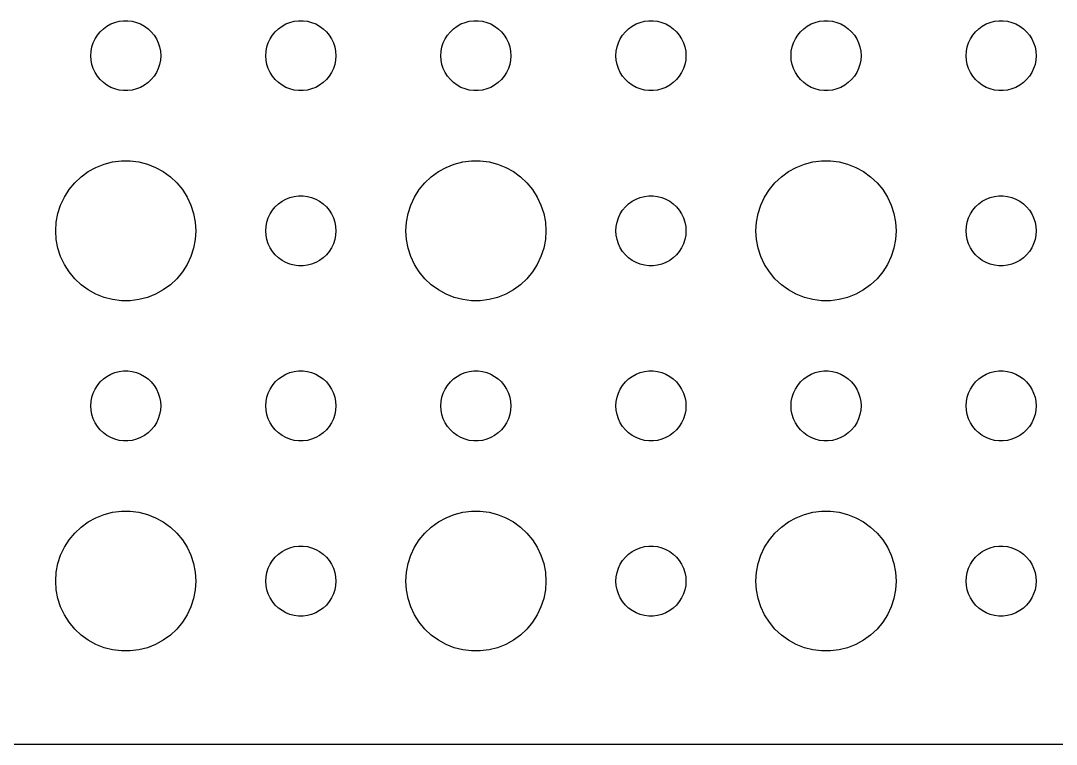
# Model space of a CAD drawing. Header units: metres. Extents: x -164 to 164, y -37 to 37.
# Drawn here: x 78 to 122.36, y -36.99 to -6 of the extents above; entities that cross this region are included whole.
import ezdxf

# ---------------------------------------------------------------- set-up
doc = ezdxf.new("R2010")
doc.units = ezdxf.units.M

msp = doc.modelspace()

# ---------------------------------------------------------------- linework, layer by layer
for p, q in [((81.6963, -6.23351), (81.8613, -6.14275)), ((81.8613, -6.14275), (82.0365, -6.07341)), ((82.0365, -6.07341), (82.2189, -6.02657)), ((82.2189, -6.02657), (82.4058, -6.00294)), ((82.4058, -6.00294), (82.5942, -6.00294)), ((82.5942, -6.00294), (82.7811, -6.02657)), ((82.7811, -6.02657), (82.9635, -6.07341)), ((82.9635, -6.07341), (83.1387, -6.14275)), ((83.1387, -6.14275), (83.3037, -6.23351)), ((89.1963, -6.23351), (89.3613, -6.14275)), ((89.3613, -6.14275), (89.5365, -6.07341)), ((89.5365, -6.07341), (89.7189, -6.02657)), ((89.7189, -6.02657), (89.9058, -6.00294)), ((89.9058, -6.00294), (90.0942, -6.00294)), ((90.0942, -6.00294), (90.2811, -6.02657)), ((90.2811, -6.02657), (90.4635, -6.07341)), ((90.4635, -6.07341), (90.6387, -6.14275)), ((90.6387, -6.14275), (90.8037, -6.23351)), ((96.6963, -6.23351), (96.8613, -6.14275)), ((96.8613, -6.14275), (97.0365, -6.07341)), ((97.0365, -6.07341), (97.2189, -6.02657)), ((97.2189, -6.02657), (97.4058, -6.00294)), ((97.4058, -6.00294), (97.5942, -6.00294)), ((97.5942, -6.00294), (97.7811, -6.02657)), ((97.7811, -6.02657), (97.9635, -6.07341)), ((97.9635, -6.07341), (98.1387, -6.14275)), ((98.1387, -6.14275), (98.3037, -6.23351)), ((104.196, -6.23351), (104.361, -6.14275)), ((104.361, -6.14275), (104.536, -6.07341)), ((104.536, -6.07341), (104.719, -6.02657)), ((104.719, -6.02657), (104.906, -6.00294)), ((104.906, -6.00294), (105.094, -6.00294)), ((105.094, -6.00294), (105.281, -6.02657)), ((105.281, -6.02657), (105.464, -6.07341)), ((105.464, -6.07341), (105.639, -6.14275)), ((105.639, -6.14275), (105.804, -6.23351)), ((111.696, -6.23351), (111.861, -6.14275)), ((111.861, -6.14275), (112.036, -6.07341)), ((112.036, -6.07341), (112.219, -6.02657)), ((112.219, -6.02657), (112.406, -6.00294)), ((112.406, -6.00294), (112.594, -6.00294)), ((112.594, -6.00294), (112.781, -6.02657)), ((112.781, -6.02657), (112.964, -6.07341)), ((112.964, -6.07341), (113.139, -6.14275)), ((113.139, -6.14275), (113.304, -6.23351)), ((119.196, -6.23351), (119.361, -6.14275)), ((119.361, -6.14275), (119.536, -6.07341)), ((119.536, -6.07341), (119.719, -6.02657)), ((119.719, -6.02657), (119.906, -6.00294)), ((119.906, -6.00294), (120.094, -6.00294)), ((120.094, -6.00294), (120.281, -6.02657)), ((120.281, -6.02657), (120.464, -6.07341)), ((120.464, -6.07341), (120.639, -6.14275)), ((120.639, -6.14275), (120.804, -6.23351)), ((81.1855, -6.77736), (81.2865, -6.61832)), ((81.2865, -6.61832), (81.4065, -6.47318)), ((81.4065, -6.47318), (81.5439, -6.34422)), ((81.5439, -6.34422), (81.6963, -6.23351)), ((83.3037, -6.23351), (83.4561, -6.34422)), ((83.4561, -6.34422), (83.5934, -6.47318)), ((83.5934, -6.47318), (83.7135, -6.61832)), ((83.7135, -6.61832), (83.8145, -6.77736)), ((88.6855, -6.77736), (88.7865, -6.61832)), ((88.7865, -6.61832), (88.9065, -6.47318)), ((88.9065, -6.47318), (89.0439, -6.34422)), ((89.0439, -6.34422), (89.1963, -6.23351)), ((90.8037, -6.23351), (90.9561, -6.34422)), ((90.9561, -6.34422), (91.0934, -6.47318)), ((91.0934, -6.47318), (91.2135, -6.61832)), ((91.2135, -6.61832), (91.3145, -6.77736)), ((96.1855, -6.77736), (96.2865, -6.61832)), ((96.2865, -6.61832), (96.4065, -6.47318)), ((96.4065, -6.47318), (96.5439, -6.34422)), ((96.5439, -6.34422), (96.6963, -6.23351)), ((98.3037, -6.23351), (98.4561, -6.34422)), ((98.4561, -6.34422), (98.5934, -6.47318)), ((98.5934, -6.47318), (98.7135, -6.61832)), ((98.7135, -6.61832), (98.8145, -6.77736)), ((103.686, -6.77736), (103.786, -6.61832)), ((103.786, -6.61832), (103.907, -6.47318)), ((103.907, -6.47318), (104.044, -6.34422)), ((104.044, -6.34422), (104.196, -6.23351)), ((105.804, -6.23351), (105.956, -6.34422)), ((105.956, -6.34422), (106.093, -6.47318)), ((106.093, -6.47318), (106.214, -6.61832)), ((106.214, -6.61832), (106.314, -6.77736)), ((111.186, -6.77736), (111.286, -6.61832)), ((111.286, -6.61832), (111.407, -6.47318)), ((111.407, -6.47318), (111.544, -6.34422)), ((111.544, -6.34422), (111.696, -6.23351)), ((113.304, -6.23351), (113.456, -6.34422)), ((113.456, -6.34422), (113.593, -6.47318)), ((113.593, -6.47318), (113.714, -6.61832)), ((113.714, -6.61832), (113.814, -6.77736)), ((118.686, -6.77736), (118.786, -6.61832)), ((118.786, -6.61832), (118.907, -6.47318)), ((118.907, -6.47318), (119.044, -6.34422)), ((119.044, -6.34422), (119.196, -6.23351)), ((120.804, -6.23351), (120.956, -6.34422)), ((120.956, -6.34422), (121.093, -6.47318)), ((121.093, -6.47318), (121.214, -6.61832)), ((121.214, -6.61832), (121.314, -6.77736)), ((81.0471, -7.12695), (81.1053, -6.9478)), ((81.1053, -6.9478), (81.1855, -6.77736)), ((83.8145, -6.77736), (83.8947, -6.9478)), ((83.8947, -6.9478), (83.9529, -7.12695)), ((88.5471, -7.12695), (88.6053, -6.9478)), ((88.6053, -6.9478), (88.6855, -6.77736)), ((91.3145, -6.77736), (91.3947, -6.9478)), ((91.3947, -6.9478), (91.4529, -7.12695)), ((96.0471, -7.12695), (96.1053, -6.9478)), ((96.1053, -6.9478), (96.1855, -6.77736)), ((98.8145, -6.77736), (98.8947, -6.9478)), ((98.8947, -6.9478), (98.9529, -7.12695)), ((103.547, -7.12695), (103.605, -6.9478)), ((103.605, -6.9478), (103.686, -6.77736)), ((106.314, -6.77736), (106.395, -6.9478)), ((106.395, -6.9478), (106.453, -7.12695)), ((111.047, -7.12695), (111.105, -6.9478)), ((111.105, -6.9478), (111.186, -6.77736)), ((113.814, -6.77736), (113.895, -6.9478)), ((113.895, -6.9478), (113.953, -7.12695)), ((118.547, -7.12695), (118.605, -6.9478)), ((118.605, -6.9478), (118.686, -6.77736)), ((121.314, -6.77736), (121.395, -6.9478)), ((121.395, -6.9478), (121.453, -7.12695)), ((81, -7.5), (81.0118, -7.312)), ((81.0118, -7.68799), (81, -7.5)), ((81.0118, -7.312), (81.0471, -7.12695)), ((83.9529, -7.12695), (83.9882, -7.312)), ((83.9882, -7.312), (84, -7.5)), ((84, -7.5), (83.9882, -7.68799)), ((88.5, -7.5), (88.5118, -7.312)), ((88.5118, -7.68799), (88.5, -7.5)), ((88.5118, -7.312), (88.5471, -7.12695)), ((91.4529, -7.12695), (91.4882, -7.312)), ((91.4882, -7.312), (91.5, -7.5)), ((91.5, -7.5), (91.4882, -7.68799)), ((96, -7.5), (96.0118, -7.312)), ((96.0118, -7.68799), (96, -7.5)), ((96.0118, -7.312), (96.0471, -7.12695)), ((98.9529, -7.12695), (98.9882, -7.312)), ((98.9882, -7.312), (99, -7.5)), ((99, -7.5), (98.9882, -7.68799)), ((103.5, -7.5), (103.512, -7.312)), ((103.512, -7.68799), (103.5, -7.5)), ((103.512, -7.312), (103.547, -7.12695)), ((106.453, -7.12695), (106.488, -7.312)), ((106.488, -7.312), (106.5, -7.5)), ((106.5, -7.5), (106.488, -7.68799)), ((111, -7.5), (111.012, -7.312)), ((111.012, -7.68799), (111, -7.5)), ((111.012, -7.312), (111.047, -7.12695)), ((113.953, -7.12695), (113.988, -7.312)), ((113.988, -7.312), (114, -7.5)), ((114, -7.5), (113.988, -7.68799)), ((118.5, -7.5), (118.512, -7.312)), ((118.512, -7.68799), (118.5, -7.5)), ((118.512, -7.312), (118.547, -7.12695)), ((121.453, -7.12695), (121.488, -7.312)), ((121.488, -7.312), (121.5, -7.5)), ((121.5, -7.5), (121.488, -7.68799)), ((81.0471, -7.87303), (81.0118, -7.68799)), ((81.1053, -8.05219), (81.0471, -7.87303)), ((83.9529, -7.87303), (83.8947, -8.05219)), ((83.9882, -7.68799), (83.9529, -7.87303)), ((88.5471, -7.87303), (88.5118, -7.68799)), ((88.6053, -8.05219), (88.5471, -7.87303)), ((91.4529, -7.87303), (91.3947, -8.05219)), ((91.4882, -7.68799), (91.4529, -7.87303)), ((96.0471, -7.87303), (96.0118, -7.68799)), ((96.1053, -8.05219), (96.0471, -7.87303)), ((98.9529, -7.87303), (98.8947, -8.05219)), ((98.9882, -7.68799), (98.9529, -7.87303)), ((103.547, -7.87303), (103.512, -7.68799)), ((103.605, -8.05219), (103.547, -7.87303)), ((106.453, -7.87303), (106.395, -8.05219)), ((106.488, -7.68799), (106.453, -7.87303)), ((111.047, -7.87303), (111.012, -7.68799)), ((111.105, -8.05219), (111.047, -7.87303)), ((113.953, -7.87303), (113.895, -8.05219)), ((113.988, -7.68799), (113.953, -7.87303)), ((118.547, -7.87303), (118.512, -7.68799)), ((118.605, -8.05219), (118.547, -7.87303)), ((121.453, -7.87303), (121.395, -8.05219)), ((121.488, -7.68799), (121.453, -7.87303)), ((81.1855, -8.22263), (81.1053, -8.05219)), ((81.2865, -8.38167), (81.1855, -8.22263)), ((81.4065, -8.52681), (81.2865, -8.38167)), ((83.7135, -8.38167), (83.5934, -8.52681)), ((83.8145, -8.22263), (83.7135, -8.38167)), ((83.8947, -8.05219), (83.8145, -8.22263)), ((88.6855, -8.22263), (88.6053, -8.05219)), ((88.7865, -8.38167), (88.6855, -8.22263)), ((88.9065, -8.52681), (88.7865, -8.38167)), ((91.2135, -8.38167), (91.0934, -8.52681)), ((91.3145, -8.22263), (91.2135, -8.38167)), ((91.3947, -8.05219), (91.3145, -8.22263)), ((96.1855, -8.22263), (96.1053, -8.05219)), ((96.2865, -8.38167), (96.1855, -8.22263)), ((96.4065, -8.52681), (96.2865, -8.38167)), ((98.7135, -8.38167), (98.5934, -8.52681)), ((98.8145, -8.22263), (98.7135, -8.38167)), ((98.8947, -8.05219), (98.8145, -8.22263)), ((103.686, -8.22263), (103.605, -8.05219)), ((103.786, -8.38167), (103.686, -8.22263)), ((103.907, -8.52681), (103.786, -8.38167)), ((106.214, -8.38167), (106.093, -8.52681)), ((106.314, -8.22263), (106.214, -8.38167)), ((106.395, -8.05219), (106.314, -8.22263)), ((111.186, -8.22263), (111.105, -8.05219)), ((111.286, -8.38167), (111.186, -8.22263)), ((111.407, -8.52681), (111.286, -8.38167)), ((113.714, -8.38167), (113.593, -8.52681)), ((113.814, -8.22263), (113.714, -8.38167)), ((113.895, -8.05219), (113.814, -8.22263)), ((118.686, -8.22263), (118.605, -8.05219)), ((118.786, -8.38167), (118.686, -8.22263)), ((118.907, -8.52681), (118.786, -8.38167)), ((121.214, -8.38167), (121.093, -8.52681)), ((121.314, -8.22263), (121.214, -8.38167)), ((121.395, -8.05219), (121.314, -8.22263)), ((81.5439, -8.65576), (81.4065, -8.52681)), ((81.6963, -8.76648), (81.5439, -8.65576)), ((81.8613, -8.85724), (81.6963, -8.76648)), ((82.0365, -8.92657), (81.8613, -8.85724)), ((83.1387, -8.85724), (82.9635, -8.92657)), ((83.3037, -8.76648), (83.1387, -8.85724)), ((83.4561, -8.65576), (83.3037, -8.76648)), ((83.5934, -8.52681), (83.4561, -8.65576)), ((89.0439, -8.65576), (88.9065, -8.52681)), ((89.1963, -8.76648), (89.0439, -8.65576)), ((89.3613, -8.85724), (89.1963, -8.76648)), ((89.5365, -8.92657), (89.3613, -8.85724)), ((90.6387, -8.85724), (90.4635, -8.92657)), ((90.8037, -8.76648), (90.6387, -8.85724)), ((90.9561, -8.65576), (90.8037, -8.76648)), ((91.0934, -8.52681), (90.9561, -8.65576)), ((96.5439, -8.65576), (96.4065, -8.52681)), ((96.6963, -8.76648), (96.5439, -8.65576)), ((96.8613, -8.85724), (96.6963, -8.76648)), ((97.0365, -8.92657), (96.8613, -8.85724)), ((98.1387, -8.85724), (97.9635, -8.92657)), ((98.3037, -8.76648), (98.1387, -8.85724)), ((98.4561, -8.65576), (98.3037, -8.76648)), ((98.5934, -8.52681), (98.4561, -8.65576)), ((104.044, -8.65576), (103.907, -8.52681)), ((104.196, -8.76648), (104.044, -8.65576)), ((104.361, -8.85724), (104.196, -8.76648)), ((104.536, -8.92657), (104.361, -8.85724)), ((105.639, -8.85724), (105.464, -8.92657)), ((105.804, -8.76648), (105.639, -8.85724)), ((105.956, -8.65576), (105.804, -8.76648)), ((106.093, -8.52681), (105.956, -8.65576)), ((111.544, -8.65576), (111.407, -8.52681)), ((111.696, -8.76648), (111.544, -8.65576)), ((111.861, -8.85724), (111.696, -8.76648)), ((112.036, -8.92657), (111.861, -8.85724)), ((113.139, -8.85724), (112.964, -8.92657)), ((113.304, -8.76648), (113.139, -8.85724)), ((113.456, -8.65576), (113.304, -8.76648)), ((113.593, -8.52681), (113.456, -8.65576)), ((119.044, -8.65576), (118.907, -8.52681)), ((119.196, -8.76648), (119.044, -8.65576)), ((119.361, -8.85724), (119.196, -8.76648)), ((119.536, -8.92657), (119.361, -8.85724)), ((120.639, -8.85724), (120.464, -8.92657)), ((120.804, -8.76648), (120.639, -8.85724)), ((120.956, -8.65576), (120.804, -8.76648)), ((121.093, -8.52681), (120.956, -8.65576)), ((82.2189, -8.97342), (82.0365, -8.92657)), ((82.4058, -8.99704), (82.2189, -8.97342)), ((82.5942, -8.99704), (82.4058, -8.99704)), ((82.7811, -8.97342), (82.5942, -8.99704)), ((82.9635, -8.92657), (82.7811, -8.97342)), ((89.7189, -8.97342), (89.5365, -8.92657)), ((89.9058, -8.99704), (89.7189, -8.97342)), ((90.0942, -8.99704), (89.9058, -8.99704)), ((90.2811, -8.97342), (90.0942, -8.99704)), ((90.4635, -8.92657), (90.2811, -8.97342)), ((97.2189, -8.97342), (97.0365, -8.92657)), ((97.4058, -8.99704), (97.2189, -8.97342)), ((97.5942, -8.99704), (97.4058, -8.99704)), ((97.7811, -8.97342), (97.5942, -8.99704)), ((97.9635, -8.92657), (97.7811, -8.97342)), ((104.719, -8.97342), (104.536, -8.92657)), ((104.906, -8.99704), (104.719, -8.97342)), ((105.094, -8.99704), (104.906, -8.99704)), ((105.281, -8.97342), (105.094, -8.99704)), ((105.464, -8.92657), (105.281, -8.97342)), ((112.219, -8.97342), (112.036, -8.92657)), ((112.406, -8.99704), (112.219, -8.97342)), ((112.594, -8.99704), (112.406, -8.99704)), ((112.781, -8.97342), (112.594, -8.99704)), ((112.964, -8.92657), (112.781, -8.97342)), ((119.719, -8.97342), (119.536, -8.92657)), ((119.906, -8.99704), (119.719, -8.97342)), ((120.094, -8.99704), (119.906, -8.99704)), ((120.281, -8.97342), (120.094, -8.99704)), ((120.464, -8.92657), (120.281, -8.97342)), ((80.8925, -12.467), (81.2227, -12.2855)), ((81.2227, -12.2855), (81.573, -12.1468)), ((81.573, -12.1468), (81.9379, -12.0531)), ((81.9379, -12.0531), (82.3116, -12.0059)), ((82.3116, -12.0059), (82.6884, -12.0059)), ((82.6884, -12.0059), (83.0621, -12.0531)), ((83.0621, -12.0531), (83.427, -12.1468)), ((83.427, -12.1468), (83.7773, -12.2855)), ((83.7773, -12.2855), (84.1075, -12.467)), ((95.8925, -12.467), (96.2227, -12.2855)), ((96.2227, -12.2855), (96.573, -12.1468)), ((96.573, -12.1468), (96.9379, -12.0531)), ((96.9379, -12.0531), (97.3116, -12.0059)), ((97.3116, -12.0059), (97.6884, -12.0059)), ((97.6884, -12.0059), (98.0621, -12.0531)), ((98.0621, -12.0531), (98.427, -12.1468)), ((98.427, -12.1468), (98.7773, -12.2855)), ((98.7773, -12.2855), (99.1075, -12.467)), ((110.893, -12.467), (111.223, -12.2855)), ((111.223, -12.2855), (111.573, -12.1468)), ((111.573, -12.1468), (111.938, -12.0531)), ((111.938, -12.0531), (112.312, -12.0059)), ((112.312, -12.0059), (112.688, -12.0059)), ((112.688, -12.0059), (113.062, -12.0531)), ((113.062, -12.0531), (113.427, -12.1468)), ((113.427, -12.1468), (113.777, -12.2855)), ((113.777, -12.2855), (114.107, -12.467)), ((80.3131, -12.9464), (80.5877, -12.6884)), ((80.5877, -12.6884), (80.8925, -12.467)), ((84.1075, -12.467), (84.4123, -12.6884)), ((84.4123, -12.6884), (84.6869, -12.9464)), ((95.3131, -12.9464), (95.5877, -12.6884)), ((95.5877, -12.6884), (95.8925, -12.467)), ((99.1075, -12.467), (99.4123, -12.6884)), ((99.4123, -12.6884), (99.6869, -12.9464)), ((110.313, -12.9464), (110.588, -12.6884)), ((110.588, -12.6884), (110.893, -12.467)), ((114.107, -12.467), (114.412, -12.6884)), ((114.412, -12.6884), (114.687, -12.9464)), ((79.8711, -13.5547), (80.073, -13.2366)), ((80.073, -13.2366), (80.3131, -12.9464)), ((84.6869, -12.9464), (84.927, -13.2366)), ((84.927, -13.2366), (85.1289, -13.5547)), ((94.8711, -13.5547), (95.073, -13.2366)), ((95.073, -13.2366), (95.3131, -12.9464)), ((99.6869, -12.9464), (99.927, -13.2366)), ((99.927, -13.2366), (100.129, -13.5547)), ((109.871, -13.5547), (110.073, -13.2366)), ((110.073, -13.2366), (110.313, -12.9464)), ((114.687, -12.9464), (114.927, -13.2366)), ((114.927, -13.2366), (115.129, -13.5547)), ((79.7107, -13.8956), (79.8711, -13.5547)), ((85.1289, -13.5547), (85.2893, -13.8956)), ((89.0439, -13.8442), (89.1963, -13.7335)), ((89.1963, -13.7335), (89.3613, -13.6427)), ((89.3613, -13.6427), (89.5365, -13.5734)), ((89.5365, -13.5734), (89.7189, -13.5266)), ((89.7189, -13.5266), (89.9058, -13.5029)), ((89.9058, -13.5029), (90.0942, -13.5029)), ((90.0942, -13.5029), (90.2811, -13.5266)), ((90.2811, -13.5266), (90.4635, -13.5734)), ((90.4635, -13.5734), (90.6387, -13.6427)), ((90.6387, -13.6427), (90.8037, -13.7335)), ((90.8037, -13.7335), (90.9561, -13.8442)), ((94.7107, -13.8956), (94.8711, -13.5547)), ((100.129, -13.5547), (100.289, -13.8956)), ((104.044, -13.8442), (104.196, -13.7335)), ((104.196, -13.7335), (104.361, -13.6427)), ((104.361, -13.6427), (104.536, -13.5734)), ((104.536, -13.5734), (104.719, -13.5266)), ((104.719, -13.5266), (104.906, -13.5029)), ((104.906, -13.5029), (105.094, -13.5029)), ((105.094, -13.5029), (105.281, -13.5266)), ((105.281, -13.5266), (105.464, -13.5734)), ((105.464, -13.5734), (105.639, -13.6427)), ((105.639, -13.6427), (105.804, -13.7335)), ((105.804, -13.7335), (105.956, -13.8442)), ((109.711, -13.8956), (109.871, -13.5547)), ((115.129, -13.5547), (115.289, -13.8956)), ((119.044, -13.8442), (119.196, -13.7335)), ((119.196, -13.7335), (119.361, -13.6427)), ((119.361, -13.6427), (119.536, -13.5734)), ((119.536, -13.5734), (119.719, -13.5266)), ((119.719, -13.5266), (119.906, -13.5029)), ((119.906, -13.5029), (120.094, -13.5029)), ((120.094, -13.5029), (120.281, -13.5266)), ((120.281, -13.5266), (120.464, -13.5734)), ((120.464, -13.5734), (120.639, -13.6427)), ((120.639, -13.6427), (120.804, -13.7335)), ((120.804, -13.7335), (120.956, -13.8442)), ((79.5943, -14.2539), (79.7107, -13.8956)), ((85.2893, -13.8956), (85.4057, -14.2539)), ((88.6855, -14.2774), (88.7865, -14.1183)), ((88.7865, -14.1183), (88.9065, -13.9732)), ((88.9065, -13.9732), (89.0439, -13.8442)), ((90.9561, -13.8442), (91.0934, -13.9732)), ((91.0934, -13.9732), (91.2135, -14.1183)), ((91.2135, -14.1183), (91.3145, -14.2774)), ((94.5943, -14.2539), (94.7107, -13.8956)), ((100.289, -13.8956), (100.406, -14.2539)), ((103.686, -14.2774), (103.786, -14.1183)), ((103.786, -14.1183), (103.907, -13.9732)), ((103.907, -13.9732), (104.044, -13.8442)), ((105.956, -13.8442), (106.093, -13.9732)), ((106.093, -13.9732), (106.214, -14.1183)), ((106.214, -14.1183), (106.314, -14.2774)), ((109.594, -14.2539), (109.711, -13.8956)), ((115.289, -13.8956), (115.406, -14.2539)), ((118.686, -14.2774), (118.786, -14.1183)), ((118.786, -14.1183), (118.907, -13.9732)), ((118.907, -13.9732), (119.044, -13.8442)), ((120.956, -13.8442), (121.093, -13.9732)), ((121.093, -13.9732), (121.214, -14.1183)), ((121.214, -14.1183), (121.314, -14.2774)), ((79.5, -15), (79.5237, -14.624)), ((79.5237, -14.624), (79.5943, -14.2539)), ((85.4057, -14.2539), (85.4763, -14.624)), ((85.4763, -14.624), (85.5, -15)), ((88.5118, -14.812), (88.5471, -14.627)), ((88.5471, -14.627), (88.6053, -14.4478)), ((88.6053, -14.4478), (88.6855, -14.2774)), ((91.3145, -14.2774), (91.3947, -14.4478)), ((91.3947, -14.4478), (91.4529, -14.627)), ((91.4529, -14.627), (91.4882, -14.812)), ((94.5, -15), (94.5237, -14.624)), ((94.5237, -14.624), (94.5943, -14.2539)), ((100.406, -14.2539), (100.476, -14.624)), ((100.476, -14.624), (100.5, -15)), ((103.512, -14.812), (103.547, -14.627)), ((103.547, -14.627), (103.605, -14.4478)), ((103.605, -14.4478), (103.686, -14.2774)), ((106.314, -14.2774), (106.395, -14.4478)), ((106.395, -14.4478), (106.453, -14.627)), ((106.453, -14.627), (106.488, -14.812)), ((109.5, -15), (109.524, -14.624)), ((109.524, -14.624), (109.594, -14.2539)), ((115.406, -14.2539), (115.476, -14.624)), ((115.476, -14.624), (115.5, -15)), ((118.512, -14.812), (118.547, -14.627)), ((118.547, -14.627), (118.605, -14.4478)), ((118.605, -14.4478), (118.686, -14.2774)), ((121.314, -14.2774), (121.395, -14.4478)), ((121.395, -14.4478), (121.453, -14.627)), ((121.453, -14.627), (121.488, -14.812)), ((79.5237, -15.376), (79.5, -15)), ((85.5, -15), (85.4763, -15.376)), ((88.5, -15), (88.5118, -14.812)), ((88.5118, -15.188), (88.5, -15)), ((91.4882, -14.812), (91.5, -15)), ((91.5, -15), (91.4882, -15.188)), ((94.5237, -15.376), (94.5, -15)), ((100.5, -15), (100.476, -15.376)), ((103.5, -15), (103.512, -14.812)), ((103.512, -15.188), (103.5, -15)), ((106.488, -14.812), (106.5, -15)), ((106.5, -15), (106.488, -15.188)), ((109.524, -15.376), (109.5, -15)), ((115.5, -15), (115.476, -15.376)), ((118.5, -15), (118.512, -14.812)), ((118.512, -15.188), (118.5, -15)), ((121.488, -14.812), (121.5, -15)), ((121.5, -15), (121.488, -15.188)), ((79.5943, -15.7461), (79.5237, -15.376)), ((85.4763, -15.376), (85.4057, -15.7461)), ((88.5471, -15.373), (88.5118, -15.188)), ((88.6053, -15.5522), (88.5471, -15.373)), ((91.4529, -15.373), (91.3947, -15.5522)), ((91.4882, -15.188), (91.4529, -15.373)), ((94.5943, -15.7461), (94.5237, -15.376)), ((100.476, -15.376), (100.406, -15.7461)), ((103.547, -15.373), (103.512, -15.188)), ((103.605, -15.5522), (103.547, -15.373)), ((106.453, -15.373), (106.395, -15.5522)), ((106.488, -15.188), (106.453, -15.373)), ((109.594, -15.7461), (109.524, -15.376)), ((115.476, -15.376), (115.406, -15.7461)), ((118.547, -15.373), (118.512, -15.188)), ((118.605, -15.5522), (118.547, -15.373)), ((121.453, -15.373), (121.395, -15.5522)), ((121.488, -15.188), (121.453, -15.373)), ((79.7107, -16.1044), (79.5943, -15.7461)), ((85.4057, -15.7461), (85.2893, -16.1044)), ((88.6855, -15.7226), (88.6053, -15.5522)), ((88.7865, -15.8817), (88.6855, -15.7226)), ((88.9065, -16.0268), (88.7865, -15.8817)), ((91.2135, -15.8817), (91.0934, -16.0268)), ((91.3145, -15.7226), (91.2135, -15.8817)), ((91.3947, -15.5522), (91.3145, -15.7226)), ((94.7107, -16.1044), (94.5943, -15.7461)), ((100.406, -15.7461), (100.289, -16.1044)), ((103.686, -15.7226), (103.605, -15.5522)), ((103.786, -15.8817), (103.686, -15.7226)), ((103.907, -16.0268), (103.786, -15.8817)), ((106.214, -15.8817), (106.093, -16.0268)), ((106.314, -15.7226), (106.214, -15.8817)), ((106.395, -15.5522), (106.314, -15.7226)), ((109.711, -16.1044), (109.594, -15.7461)), ((115.406, -15.7461), (115.289, -16.1044)), ((118.686, -15.7226), (118.605, -15.5522)), ((118.786, -15.8817), (118.686, -15.7226)), ((118.907, -16.0268), (118.786, -15.8817)), ((121.214, -15.8817), (121.093, -16.0268)), ((121.314, -15.7226), (121.214, -15.8817)), ((121.395, -15.5522), (121.314, -15.7226)), ((79.8711, -16.4453), (79.7107, -16.1044)), ((85.2893, -16.1044), (85.1289, -16.4453)), ((89.0439, -16.1558), (88.9065, -16.0268)), ((89.1963, -16.2665), (89.0439, -16.1558)), ((89.3613, -16.3572), (89.1963, -16.2665)), ((89.5365, -16.4266), (89.3613, -16.3572)), ((90.6387, -16.3572), (90.4635, -16.4266)), ((90.8037, -16.2665), (90.6387, -16.3572)), ((90.9561, -16.1558), (90.8037, -16.2665)), ((91.0934, -16.0268), (90.9561, -16.1558)), ((94.8711, -16.4453), (94.7107, -16.1044)), ((100.289, -16.1044), (100.129, -16.4453)), ((104.044, -16.1558), (103.907, -16.0268)), ((104.196, -16.2665), (104.044, -16.1558)), ((104.361, -16.3572), (104.196, -16.2665)), ((104.536, -16.4266), (104.361, -16.3572)), ((105.639, -16.3572), (105.464, -16.4266)), ((105.804, -16.2665), (105.639, -16.3572)), ((105.956, -16.1558), (105.804, -16.2665)), ((106.093, -16.0268), (105.956, -16.1558)), ((109.871, -16.4453), (109.711, -16.1044)), ((115.289, -16.1044), (115.129, -16.4453)), ((119.044, -16.1558), (118.907, -16.0268)), ((119.196, -16.2665), (119.044, -16.1558)), ((119.361, -16.3572), (119.196, -16.2665)), ((119.536, -16.4266), (119.361, -16.3572)), ((120.639, -16.3572), (120.464, -16.4266)), ((120.804, -16.2665), (120.639, -16.3572)), ((120.956, -16.1558), (120.804, -16.2665)), ((121.093, -16.0268), (120.956, -16.1558)), ((80.073, -16.7634), (79.8711, -16.4453)), ((80.3131, -17.0536), (80.073, -16.7634)), ((84.927, -16.7634), (84.6869, -17.0536)), ((85.1289, -16.4453), (84.927, -16.7634)), ((89.7189, -16.4734), (89.5365, -16.4266)), ((89.9058, -16.497), (89.7189, -16.4734)), ((90.0942, -16.497), (89.9058, -16.497)), ((90.2811, -16.4734), (90.0942, -16.497)), ((90.4635, -16.4266), (90.2811, -16.4734)), ((95.073, -16.7634), (94.8711, -16.4453)), ((95.3131, -17.0536), (95.073, -16.7634)), ((99.927, -16.7634), (99.6869, -17.0536)), ((100.129, -16.4453), (99.927, -16.7634)), ((104.719, -16.4734), (104.536, -16.4266)), ((104.906, -16.497), (104.719, -16.4734)), ((105.094, -16.497), (104.906, -16.497)), ((105.281, -16.4734), (105.094, -16.497)), ((105.464, -16.4266), (105.281, -16.4734)), ((110.073, -16.7634), (109.871, -16.4453)), ((110.313, -17.0536), (110.073, -16.7634)), ((114.927, -16.7634), (114.687, -17.0536)), ((115.129, -16.4453), (114.927, -16.7634)), ((119.719, -16.4734), (119.536, -16.4266)), ((119.906, -16.497), (119.719, -16.4734)), ((120.094, -16.497), (119.906, -16.497)), ((120.281, -16.4734), (120.094, -16.497)), ((120.464, -16.4266), (120.281, -16.4734)), ((80.5877, -17.3115), (80.3131, -17.0536)), ((84.6869, -17.0536), (84.4123, -17.3115)), ((95.5877, -17.3115), (95.3131, -17.0536)), ((99.6869, -17.0536), (99.4123, -17.3115)), ((110.588, -17.3115), (110.313, -17.0536)), ((114.687, -17.0536), (114.412, -17.3115)), ((80.8925, -17.533), (80.5877, -17.3115)), ((81.2227, -17.7145), (80.8925, -17.533)), ((81.573, -17.8532), (81.2227, -17.7145)), ((83.7773, -17.7145), (83.427, -17.8532)), ((84.1075, -17.533), (83.7773, -17.7145)), ((84.4123, -17.3115), (84.1075, -17.533)), ((95.8925, -17.533), (95.5877, -17.3115)), ((96.2227, -17.7145), (95.8925, -17.533)), ((96.573, -17.8532), (96.2227, -17.7145)), ((98.7773, -17.7145), (98.427, -17.8532)), ((99.1075, -17.533), (98.7773, -17.7145)), ((99.4123, -17.3115), (99.1075, -17.533)), ((110.893, -17.533), (110.588, -17.3115)), ((111.223, -17.7145), (110.893, -17.533)), ((111.573, -17.8532), (111.223, -17.7145)), ((113.777, -17.7145), (113.427, -17.8532)), ((114.107, -17.533), (113.777, -17.7145)), ((114.412, -17.3115), (114.107, -17.533)), ((81.9379, -17.9469), (81.573, -17.8532)), ((82.3116, -17.9941), (81.9379, -17.9469)), ((82.6884, -17.9941), (82.3116, -17.9941)), ((83.0621, -17.9469), (82.6884, -17.9941)), ((83.427, -17.8532), (83.0621, -17.9469)), ((96.9379, -17.9469), (96.573, -17.8532)), ((97.3116, -17.9941), (96.9379, -17.9469)), ((97.6884, -17.9941), (97.3116, -17.9941)), ((98.0621, -17.9469), (97.6884, -17.9941)), ((98.427, -17.8532), (98.0621, -17.9469)), ((111.938, -17.9469), (111.573, -17.8532)), ((112.312, -17.9941), (111.938, -17.9469)), ((112.688, -17.9941), (112.312, -17.9941)), ((113.062, -17.9469), (112.688, -17.9941)), ((113.427, -17.8532), (113.062, -17.9469)), ((81.5439, -21.3442), (81.6963, -21.2335)), ((81.6963, -21.2335), (81.8613, -21.1427)), ((81.8613, -21.1427), (82.0365, -21.0734)), ((82.0365, -21.0734), (82.2189, -21.0266)), ((82.2189, -21.0266), (82.4058, -21.003)), ((82.4058, -21.003), (82.5942, -21.003)), ((82.5942, -21.003), (82.7811, -21.0266)), ((82.7811, -21.0266), (82.9635, -21.0734)), ((82.9635, -21.0734), (83.1387, -21.1427)), ((83.1387, -21.1427), (83.3037, -21.2335)), ((83.3037, -21.2335), (83.4561, -21.3442)), ((89.0439, -21.3442), (89.1963, -21.2335)), ((89.1963, -21.2335), (89.3613, -21.1427)), ((89.3613, -21.1427), (89.5365, -21.0734)), ((89.5365, -21.0734), (89.7189, -21.0266)), ((89.7189, -21.0266), (89.9058, -21.003)), ((89.9058, -21.003), (90.0942, -21.003)), ((90.0942, -21.003), (90.2811, -21.0266)), ((90.2811, -21.0266), (90.4635, -21.0734)), ((90.4635, -21.0734), (90.6387, -21.1427)), ((90.6387, -21.1427), (90.8037, -21.2335)), ((90.8037, -21.2335), (90.9561, -21.3442)), ((96.5439, -21.3442), (96.6963, -21.2335)), ((96.6963, -21.2335), (96.8613, -21.1427)), ((96.8613, -21.1427), (97.0365, -21.0734)), ((97.0365, -21.0734), (97.2189, -21.0266)), ((97.2189, -21.0266), (97.4058, -21.003)), ((97.4058, -21.003), (97.5942, -21.003)), ((97.5942, -21.003), (97.7811, -21.0266)), ((97.7811, -21.0266), (97.9635, -21.0734)), ((97.9635, -21.0734), (98.1387, -21.1427)), ((98.1387, -21.1427), (98.3037, -21.2335)), ((98.3037, -21.2335), (98.4561, -21.3442)), ((104.044, -21.3442), (104.196, -21.2335)), ((104.196, -21.2335), (104.361, -21.1427)), ((104.361, -21.1427), (104.536, -21.0734)), ((104.536, -21.0734), (104.719, -21.0266)), ((104.719, -21.0266), (104.906, -21.003)), ((104.906, -21.003), (105.094, -21.003)), ((105.094, -21.003), (105.281, -21.0266)), ((105.281, -21.0266), (105.464, -21.0734)), ((105.464, -21.0734), (105.639, -21.1427)), ((105.639, -21.1427), (105.804, -21.2335)), ((105.804, -21.2335), (105.956, -21.3442)), ((111.544, -21.3442), (111.696, -21.2335)), ((111.696, -21.2335), (111.861, -21.1427)), ((111.861, -21.1427), (112.036, -21.0734)), ((112.036, -21.0734), (112.219, -21.0266)), ((112.219, -21.0266), (112.406, -21.003)), ((112.406, -21.003), (112.594, -21.003)), ((112.594, -21.003), (112.781, -21.0266)), ((112.781, -21.0266), (112.964, -21.0734)), ((112.964, -21.0734), (113.139, -21.1427)), ((113.139, -21.1427), (113.304, -21.2335)), ((113.304, -21.2335), (113.456, -21.3442)), ((119.044, -21.3442), (119.196, -21.2335)), ((119.196, -21.2335), (119.361, -21.1427)), ((119.361, -21.1427), (119.536, -21.0734)), ((119.536, -21.0734), (119.719, -21.0266)), ((119.719, -21.0266), (119.906, -21.003)), ((119.906, -21.003), (120.094, -21.003)), ((120.094, -21.003), (120.281, -21.0266)), ((120.281, -21.0266), (120.464, -21.0734)), ((120.464, -21.0734), (120.639, -21.1427)), ((120.639, -21.1427), (120.804, -21.2335)), ((120.804, -21.2335), (120.956, -21.3442)), ((81.1855, -21.7774), (81.2865, -21.6183)), ((81.2865, -21.6183), (81.4065, -21.4732)), ((81.4065, -21.4732), (81.5439, -21.3442)), ((83.4561, -21.3442), (83.5934, -21.4732)), ((83.5934, -21.4732), (83.7135, -21.6183)), ((83.7135, -21.6183), (83.8145, -21.7774)), ((88.6855, -21.7774), (88.7865, -21.6183)), ((88.7865, -21.6183), (88.9065, -21.4732)), ((88.9065, -21.4732), (89.0439, -21.3442)), ((90.9561, -21.3442), (91.0934, -21.4732)), ((91.0934, -21.4732), (91.2135, -21.6183)), ((91.2135, -21.6183), (91.3145, -21.7774)), ((96.1855, -21.7774), (96.2865, -21.6183)), ((96.2865, -21.6183), (96.4065, -21.4732)), ((96.4065, -21.4732), (96.5439, -21.3442)), ((98.4561, -21.3442), (98.5934, -21.4732)), ((98.5934, -21.4732), (98.7135, -21.6183)), ((98.7135, -21.6183), (98.8145, -21.7774)), ((103.686, -21.7774), (103.786, -21.6183)), ((103.786, -21.6183), (103.907, -21.4732)), ((103.907, -21.4732), (104.044, -21.3442)), ((105.956, -21.3442), (106.093, -21.4732)), ((106.093, -21.4732), (106.214, -21.6183)), ((106.214, -21.6183), (106.314, -21.7774)), ((111.186, -21.7774), (111.286, -21.6183)), ((111.286, -21.6183), (111.407, -21.4732)), ((111.407, -21.4732), (111.544, -21.3442)), ((113.456, -21.3442), (113.593, -21.4732)), ((113.593, -21.4732), (113.714, -21.6183)), ((113.714, -21.6183), (113.814, -21.7774)), ((118.686, -21.7774), (118.786, -21.6183)), ((118.786, -21.6183), (118.907, -21.4732)), ((118.907, -21.4732), (119.044, -21.3442)), ((120.956, -21.3442), (121.093, -21.4732)), ((121.093, -21.4732), (121.214, -21.6183)), ((121.214, -21.6183), (121.314, -21.7774)), ((81.0118, -22.312), (81.0471, -22.127)), ((81.0471, -22.127), (81.1053, -21.9478)), ((81.1053, -21.9478), (81.1855, -21.7774)), ((83.8145, -21.7774), (83.8947, -21.9478)), ((83.8947, -21.9478), (83.9529, -22.127)), ((83.9529, -22.127), (83.9882, -22.312)), ((88.5118, -22.312), (88.5471, -22.127)), ((88.5471, -22.127), (88.6053, -21.9478)), ((88.6053, -21.9478), (88.6855, -21.7774)), ((91.3145, -21.7774), (91.3947, -21.9478)), ((91.3947, -21.9478), (91.4529, -22.127)), ((91.4529, -22.127), (91.4882, -22.312)), ((96.0118, -22.312), (96.0471, -22.127)), ((96.0471, -22.127), (96.1053, -21.9478)), ((96.1053, -21.9478), (96.1855, -21.7774)), ((98.8145, -21.7774), (98.8947, -21.9478)), ((98.8947, -21.9478), (98.9529, -22.127)), ((98.9529, -22.127), (98.9882, -22.312)), ((103.512, -22.312), (103.547, -22.127)), ((103.547, -22.127), (103.605, -21.9478)), ((103.605, -21.9478), (103.686, -21.7774)), ((106.314, -21.7774), (106.395, -21.9478)), ((106.395, -21.9478), (106.453, -22.127)), ((106.453, -22.127), (106.488, -22.312)), ((111.012, -22.312), (111.047, -22.127)), ((111.047, -22.127), (111.105, -21.9478)), ((111.105, -21.9478), (111.186, -21.7774)), ((113.814, -21.7774), (113.895, -21.9478)), ((113.895, -21.9478), (113.953, -22.127)), ((113.953, -22.127), (113.988, -22.312)), ((118.512, -22.312), (118.547, -22.127)), ((118.547, -22.127), (118.605, -21.9478)), ((118.605, -21.9478), (118.686, -21.7774)), ((121.314, -21.7774), (121.395, -21.9478)), ((121.395, -21.9478), (121.453, -22.127)), ((121.453, -22.127), (121.488, -22.312)), ((81, -22.5), (81.0118, -22.312)), ((81.0118, -22.688), (81, -22.5)), ((83.9882, -22.312), (84, -22.5)), ((84, -22.5), (83.9882, -22.688)), ((88.5, -22.5), (88.5118, -22.312)), ((88.5118, -22.688), (88.5, -22.5)), ((91.4882, -22.312), (91.5, -22.5)), ((91.5, -22.5), (91.4882, -22.688)), ((96, -22.5), (96.0118, -22.312)), ((96.0118, -22.688), (96, -22.5)), ((98.9882, -22.312), (99, -22.5)), ((99, -22.5), (98.9882, -22.688)), ((103.5, -22.5), (103.512, -22.312)), ((103.512, -22.688), (103.5, -22.5)), ((106.488, -22.312), (106.5, -22.5)), ((106.5, -22.5), (106.488, -22.688)), ((111, -22.5), (111.012, -22.312)), ((111.012, -22.688), (111, -22.5)), ((113.988, -22.312), (114, -22.5)), ((114, -22.5), (113.988, -22.688)), ((118.5, -22.5), (118.512, -22.312)), ((118.512, -22.688), (118.5, -22.5)), ((121.488, -22.312), (121.5, -22.5)), ((121.5, -22.5), (121.488, -22.688)), ((81.0471, -22.873), (81.0118, -22.688)), ((81.1053, -23.0522), (81.0471, -22.873)), ((81.1855, -23.2226), (81.1053, -23.0522)), ((83.8947, -23.0522), (83.8145, -23.2226)), ((83.9529, -22.873), (83.8947, -23.0522)), ((83.9882, -22.688), (83.9529, -22.873)), ((88.5471, -22.873), (88.5118, -22.688)), ((88.6053, -23.0522), (88.5471, -22.873)), ((88.6855, -23.2226), (88.6053, -23.0522)), ((91.3947, -23.0522), (91.3145, -23.2226)), ((91.4529, -22.873), (91.3947, -23.0522)), ((91.4882, -22.688), (91.4529, -22.873)), ((96.0471, -22.873), (96.0118, -22.688)), ((96.1053, -23.0522), (96.0471, -22.873)), ((96.1855, -23.2226), (96.1053, -23.0522)), ((98.8947, -23.0522), (98.8145, -23.2226)), ((98.9529, -22.873), (98.8947, -23.0522)), ((98.9882, -22.688), (98.9529, -22.873)), ((103.547, -22.873), (103.512, -22.688)), ((103.605, -23.0522), (103.547, -22.873)), ((103.686, -23.2226), (103.605, -23.0522)), ((106.395, -23.0522), (106.314, -23.2226)), ((106.453, -22.873), (106.395, -23.0522)), ((106.488, -22.688), (106.453, -22.873)), ((111.047, -22.873), (111.012, -22.688)), ((111.105, -23.0522), (111.047, -22.873)), ((111.186, -23.2226), (111.105, -23.0522)), ((113.895, -23.0522), (113.814, -23.2226)), ((113.953, -22.873), (113.895, -23.0522)), ((113.988, -22.688), (113.953, -22.873)), ((118.547, -22.873), (118.512, -22.688)), ((118.605, -23.0522), (118.547, -22.873)), ((118.686, -23.2226), (118.605, -23.0522)), ((121.395, -23.0522), (121.314, -23.2226)), ((121.453, -22.873), (121.395, -23.0522)), ((121.488, -22.688), (121.453, -22.873)), ((81.2865, -23.3817), (81.1855, -23.2226)), ((81.4065, -23.5268), (81.2865, -23.3817)), ((83.7135, -23.3817), (83.5934, -23.5268)), ((83.8145, -23.2226), (83.7135, -23.3817)), ((88.7865, -23.3817), (88.6855, -23.2226)), ((88.9065, -23.5268), (88.7865, -23.3817)), ((91.2135, -23.3817), (91.0934, -23.5268)), ((91.3145, -23.2226), (91.2135, -23.3817)), ((96.2865, -23.3817), (96.1855, -23.2226)), ((96.4065, -23.5268), (96.2865, -23.3817)), ((98.7135, -23.3817), (98.5934, -23.5268)), ((98.8145, -23.2226), (98.7135, -23.3817)), ((103.786, -23.3817), (103.686, -23.2226)), ((103.907, -23.5268), (103.786, -23.3817)), ((106.214, -23.3817), (106.093, -23.5268)), ((106.314, -23.2226), (106.214, -23.3817)), ((111.286, -23.3817), (111.186, -23.2226)), ((111.407, -23.5268), (111.286, -23.3817)), ((113.714, -23.3817), (113.593, -23.5268)), ((113.814, -23.2226), (113.714, -23.3817)), ((118.786, -23.3817), (118.686, -23.2226)), ((118.907, -23.5268), (118.786, -23.3817)), ((121.214, -23.3817), (121.093, -23.5268)), ((121.314, -23.2226), (121.214, -23.3817)), ((81.5439, -23.6558), (81.4065, -23.5268)), ((81.6963, -23.7665), (81.5439, -23.6558)), ((81.8613, -23.8572), (81.6963, -23.7665)), ((82.0365, -23.9266), (81.8613, -23.8572)), ((82.2189, -23.9734), (82.0365, -23.9266)), ((82.9635, -23.9266), (82.7811, -23.9734)), ((83.1387, -23.8572), (82.9635, -23.9266)), ((83.3037, -23.7665), (83.1387, -23.8572)), ((83.4561, -23.6558), (83.3037, -23.7665)), ((83.5934, -23.5268), (83.4561, -23.6558)), ((89.0439, -23.6558), (88.9065, -23.5268)), ((89.1963, -23.7665), (89.0439, -23.6558)), ((89.3613, -23.8572), (89.1963, -23.7665)), ((89.5365, -23.9266), (89.3613, -23.8572)), ((89.7189, -23.9734), (89.5365, -23.9266)), ((90.4635, -23.9266), (90.2811, -23.9734)), ((90.6387, -23.8572), (90.4635, -23.9266)), ((90.8037, -23.7665), (90.6387, -23.8572)), ((90.9561, -23.6558), (90.8037, -23.7665)), ((91.0934, -23.5268), (90.9561, -23.6558)), ((96.5439, -23.6558), (96.4065, -23.5268)), ((96.6963, -23.7665), (96.5439, -23.6558)), ((96.8613, -23.8572), (96.6963, -23.7665)), ((97.0365, -23.9266), (96.8613, -23.8572)), ((97.2189, -23.9734), (97.0365, -23.9266)), ((97.9635, -23.9266), (97.7811, -23.9734)), ((98.1387, -23.8572), (97.9635, -23.9266)), ((98.3037, -23.7665), (98.1387, -23.8572)), ((98.4561, -23.6558), (98.3037, -23.7665)), ((98.5934, -23.5268), (98.4561, -23.6558)), ((104.044, -23.6558), (103.907, -23.5268)), ((104.196, -23.7665), (104.044, -23.6558)), ((104.361, -23.8572), (104.196, -23.7665)), ((104.536, -23.9266), (104.361, -23.8572)), ((104.719, -23.9734), (104.536, -23.9266)), ((105.464, -23.9266), (105.281, -23.9734)), ((105.639, -23.8572), (105.464, -23.9266)), ((105.804, -23.7665), (105.639, -23.8572)), ((105.956, -23.6558), (105.804, -23.7665)), ((106.093, -23.5268), (105.956, -23.6558)), ((111.544, -23.6558), (111.407, -23.5268)), ((111.696, -23.7665), (111.544, -23.6558)), ((111.861, -23.8572), (111.696, -23.7665)), ((112.036, -23.9266), (111.861, -23.8572)), ((112.219, -23.9734), (112.036, -23.9266)), ((112.964, -23.9266), (112.781, -23.9734)), ((113.139, -23.8572), (112.964, -23.9266)), ((113.304, -23.7665), (113.139, -23.8572)), ((113.456, -23.6558), (113.304, -23.7665)), ((113.593, -23.5268), (113.456, -23.6558)), ((119.044, -23.6558), (118.907, -23.5268)), ((119.196, -23.7665), (119.044, -23.6558)), ((119.361, -23.8572), (119.196, -23.7665)), ((119.536, -23.9266), (119.361, -23.8572)), ((119.719, -23.9734), (119.536, -23.9266)), ((120.464, -23.9266), (120.281, -23.9734)), ((120.639, -23.8572), (120.464, -23.9266)), ((120.804, -23.7665), (120.639, -23.8572)), ((120.956, -23.6558), (120.804, -23.7665)), ((121.093, -23.5268), (120.956, -23.6558)), ((82.4058, -23.997), (82.2189, -23.9734)), ((82.5942, -23.997), (82.4058, -23.997)), ((82.7811, -23.9734), (82.5942, -23.997)), ((89.9058, -23.997), (89.7189, -23.9734)), ((90.0942, -23.997), (89.9058, -23.997)), ((90.2811, -23.9734), (90.0942, -23.997)), ((97.4058, -23.997), (97.2189, -23.9734)), ((97.5942, -23.997), (97.4058, -23.997)), ((97.7811, -23.9734), (97.5942, -23.997)), ((104.906, -23.997), (104.719, -23.9734)), ((105.094, -23.997), (104.906, -23.997)), ((105.281, -23.9734), (105.094, -23.997)), ((112.406, -23.997), (112.219, -23.9734)), ((112.594, -23.997), (112.406, -23.997)), ((112.781, -23.9734), (112.594, -23.997)), ((119.906, -23.997), (119.719, -23.9734)), ((120.094, -23.997), (119.906, -23.997)), ((120.281, -23.9734), (120.094, -23.997)), ((81.573, -27.1468), (81.9379, -27.0531)), ((81.9379, -27.0531), (82.3116, -27.0059)), ((82.3116, -27.0059), (82.6884, -27.0059)), ((82.6884, -27.0059), (83.0621, -27.0531)), ((83.0621, -27.0531), (83.427, -27.1468)), ((96.573, -27.1468), (96.9379, -27.0531)), ((96.9379, -27.0531), (97.3116, -27.0059)), ((97.3116, -27.0059), (97.6884, -27.0059)), ((97.6884, -27.0059), (98.0621, -27.0531)), ((98.0621, -27.0531), (98.427, -27.1468)), ((111.573, -27.1468), (111.938, -27.0531)), ((111.938, -27.0531), (112.312, -27.0059)), ((112.312, -27.0059), (112.688, -27.0059)), ((112.688, -27.0059), (113.062, -27.0531)), ((113.062, -27.0531), (113.427, -27.1468)), ((80.5877, -27.6884), (80.8925, -27.467)), ((80.8925, -27.467), (81.2227, -27.2855)), ((81.2227, -27.2855), (81.573, -27.1468)), ((83.427, -27.1468), (83.7773, -27.2855)), ((83.7773, -27.2855), (84.1075, -27.467)), ((84.1075, -27.467), (84.4123, -27.6884)), ((95.5877, -27.6884), (95.8925, -27.467)), ((95.8925, -27.467), (96.2227, -27.2855)), ((96.2227, -27.2855), (96.573, -27.1468)), ((98.427, -27.1468), (98.7773, -27.2855)), ((98.7773, -27.2855), (99.1075, -27.467)), ((99.1075, -27.467), (99.4123, -27.6884)), ((110.588, -27.6884), (110.893, -27.467)), ((110.893, -27.467), (111.223, -27.2855)), ((111.223, -27.2855), (111.573, -27.1468)), ((113.427, -27.1468), (113.777, -27.2855)), ((113.777, -27.2855), (114.107, -27.467)), ((114.107, -27.467), (114.412, -27.6884)), ((80.073, -28.2366), (80.3131, -27.9464)), ((80.3131, -27.9464), (80.5877, -27.6884)), ((84.4123, -27.6884), (84.6869, -27.9464)), ((84.6869, -27.9464), (84.927, -28.2366)), ((95.073, -28.2366), (95.3131, -27.9464)), ((95.3131, -27.9464), (95.5877, -27.6884)), ((99.4123, -27.6884), (99.6869, -27.9464)), ((99.6869, -27.9464), (99.927, -28.2366)), ((110.073, -28.2366), (110.313, -27.9464)), ((110.313, -27.9464), (110.588, -27.6884)), ((114.412, -27.6884), (114.687, -27.9464)), ((114.687, -27.9464), (114.927, -28.2366)), ((79.8711, -28.5547), (80.073, -28.2366)), ((84.927, -28.2366), (85.1289, -28.5547)), ((94.8711, -28.5547), (95.073, -28.2366)), ((99.927, -28.2366), (100.129, -28.5547)), ((109.871, -28.5547), (110.073, -28.2366)), ((114.927, -28.2366), (115.129, -28.5547)), ((79.7107, -28.8956), (79.8711, -28.5547)), ((85.1289, -28.5547), (85.2893, -28.8956)), ((89.0439, -28.8442), (89.1963, -28.7335)), ((89.1963, -28.7335), (89.3613, -28.6427)), ((89.3613, -28.6427), (89.5365, -28.5734)), ((89.5365, -28.5734), (89.7189, -28.5266)), ((89.7189, -28.5266), (89.9058, -28.503)), ((89.9058, -28.503), (90.0942, -28.503)), ((90.0942, -28.503), (90.2811, -28.5266)), ((90.2811, -28.5266), (90.4635, -28.5734)), ((90.4635, -28.5734), (90.6387, -28.6427)), ((90.6387, -28.6427), (90.8037, -28.7335)), ((90.8037, -28.7335), (90.9561, -28.8442)), ((94.7107, -28.8956), (94.8711, -28.5547)), ((100.129, -28.5547), (100.289, -28.8956)), ((104.044, -28.8442), (104.196, -28.7335)), ((104.196, -28.7335), (104.361, -28.6427)), ((104.361, -28.6427), (104.536, -28.5734)), ((104.536, -28.5734), (104.719, -28.5266)), ((104.719, -28.5266), (104.906, -28.503)), ((104.906, -28.503), (105.094, -28.503)), ((105.094, -28.503), (105.281, -28.5266)), ((105.281, -28.5266), (105.464, -28.5734)), ((105.464, -28.5734), (105.639, -28.6427)), ((105.639, -28.6427), (105.804, -28.7335)), ((105.804, -28.7335), (105.956, -28.8442)), ((109.711, -28.8956), (109.871, -28.5547)), ((115.129, -28.5547), (115.289, -28.8956)), ((119.044, -28.8442), (119.196, -28.7335)), ((119.196, -28.7335), (119.361, -28.6427)), ((119.361, -28.6427), (119.536, -28.5734)), ((119.536, -28.5734), (119.719, -28.5266)), ((119.719, -28.5266), (119.906, -28.503)), ((119.906, -28.503), (120.094, -28.503)), ((120.094, -28.503), (120.281, -28.5266)), ((120.281, -28.5266), (120.464, -28.5734)), ((120.464, -28.5734), (120.639, -28.6427)), ((120.639, -28.6427), (120.804, -28.7335)), ((120.804, -28.7335), (120.956, -28.8442)), ((79.5237, -29.624), (79.5943, -29.2539)), ((79.5943, -29.2539), (79.7107, -28.8956)), ((85.2893, -28.8956), (85.4057, -29.2539)), ((85.4057, -29.2539), (85.4763, -29.624)), ((88.6053, -29.4478), (88.6855, -29.2774)), ((88.6855, -29.2774), (88.7865, -29.1183)), ((88.7865, -29.1183), (88.9065, -28.9732)), ((88.9065, -28.9732), (89.0439, -28.8442)), ((90.9561, -28.8442), (91.0934, -28.9732)), ((91.0934, -28.9732), (91.2135, -29.1183)), ((91.2135, -29.1183), (91.3145, -29.2774)), ((91.3145, -29.2774), (91.3947, -29.4478)), ((94.5237, -29.624), (94.5943, -29.2539)), ((94.5943, -29.2539), (94.7107, -28.8956)), ((100.289, -28.8956), (100.406, -29.2539)), ((100.406, -29.2539), (100.476, -29.624)), ((103.605, -29.4478), (103.686, -29.2774)), ((103.686, -29.2774), (103.786, -29.1183)), ((103.786, -29.1183), (103.907, -28.9732)), ((103.907, -28.9732), (104.044, -28.8442)), ((105.956, -28.8442), (106.093, -28.9732)), ((106.093, -28.9732), (106.214, -29.1183)), ((106.214, -29.1183), (106.314, -29.2774)), ((106.314, -29.2774), (106.395, -29.4478)), ((109.524, -29.624), (109.594, -29.2539)), ((109.594, -29.2539), (109.711, -28.8956)), ((115.289, -28.8956), (115.406, -29.2539)), ((115.406, -29.2539), (115.476, -29.624)), ((118.605, -29.4478), (118.686, -29.2774)), ((118.686, -29.2774), (118.786, -29.1183)), ((118.786, -29.1183), (118.907, -28.9732)), ((118.907, -28.9732), (119.044, -28.8442)), ((120.956, -28.8442), (121.093, -28.9732)), ((121.093, -28.9732), (121.214, -29.1183)), ((121.214, -29.1183), (121.314, -29.2774)), ((121.314, -29.2774), (121.395, -29.4478)), ((79.5, -30), (79.5237, -29.624)), ((85.4763, -29.624), (85.5, -30)), ((88.5118, -29.812), (88.5471, -29.627)), ((88.5471, -29.627), (88.6053, -29.4478)), ((91.3947, -29.4478), (91.4529, -29.627)), ((91.4529, -29.627), (91.4882, -29.812)), ((94.5, -30), (94.5237, -29.624)), ((100.476, -29.624), (100.5, -30)), ((103.512, -29.812), (103.547, -29.627)), ((103.547, -29.627), (103.605, -29.4478)), ((106.395, -29.4478), (106.453, -29.627)), ((106.453, -29.627), (106.488, -29.812)), ((109.5, -30), (109.524, -29.624)), ((115.476, -29.624), (115.5, -30)), ((118.512, -29.812), (118.547, -29.627)), ((118.547, -29.627), (118.605, -29.4478)), ((121.395, -29.4478), (121.453, -29.627)), ((121.453, -29.627), (121.488, -29.812)), ((79.5237, -30.376), (79.5, -30)), ((85.5, -30), (85.4763, -30.376)), ((88.5, -30), (88.5118, -29.812)), ((88.5118, -30.188), (88.5, -30)), ((91.4882, -29.812), (91.5, -30)), ((91.5, -30), (91.4882, -30.188)), ((94.5237, -30.376), (94.5, -30)), ((100.5, -30), (100.476, -30.376)), ((103.5, -30), (103.512, -29.812)), ((103.512, -30.188), (103.5, -30)), ((106.488, -29.812), (106.5, -30)), ((106.5, -30), (106.488, -30.188)), ((109.524, -30.376), (109.5, -30)), ((115.5, -30), (115.476, -30.376)), ((118.5, -30), (118.512, -29.812)), ((118.512, -30.188), (118.5, -30)), ((121.488, -29.812), (121.5, -30)), ((121.5, -30), (121.488, -30.188)), ((79.5943, -30.7461), (79.5237, -30.376)), ((85.4763, -30.376), (85.4057, -30.7461)), ((88.5471, -30.373), (88.5118, -30.188)), ((88.6053, -30.5522), (88.5471, -30.373)), ((88.6855, -30.7226), (88.6053, -30.5522)), ((91.3947, -30.5522), (91.3145, -30.7226)), ((91.4529, -30.373), (91.3947, -30.5522)), ((91.4882, -30.188), (91.4529, -30.373)), ((94.5943, -30.7461), (94.5237, -30.376)), ((100.476, -30.376), (100.406, -30.7461)), ((103.547, -30.373), (103.512, -30.188)), ((103.605, -30.5522), (103.547, -30.373)), ((103.686, -30.7226), (103.605, -30.5522)), ((106.395, -30.5522), (106.314, -30.7226)), ((106.453, -30.373), (106.395, -30.5522)), ((106.488, -30.188), (106.453, -30.373)), ((109.594, -30.7461), (109.524, -30.376)), ((115.476, -30.376), (115.406, -30.7461)), ((118.547, -30.373), (118.512, -30.188)), ((118.605, -30.5522), (118.547, -30.373)), ((118.686, -30.7226), (118.605, -30.5522)), ((121.395, -30.5522), (121.314, -30.7226)), ((121.453, -30.373), (121.395, -30.5522)), ((121.488, -30.188), (121.453, -30.373)), ((79.7107, -31.1044), (79.5943, -30.7461)), ((85.4057, -30.7461), (85.2893, -31.1044)), ((88.7865, -30.8817), (88.6855, -30.7226)), ((88.9065, -31.0268), (88.7865, -30.8817)), ((89.0439, -31.1558), (88.9065, -31.0268)), ((91.0934, -31.0268), (90.9561, -31.1558)), ((91.2135, -30.8817), (91.0934, -31.0268)), ((91.3145, -30.7226), (91.2135, -30.8817)), ((94.7107, -31.1044), (94.5943, -30.7461)), ((100.406, -30.7461), (100.289, -31.1044)), ((103.786, -30.8817), (103.686, -30.7226)), ((103.907, -31.0268), (103.786, -30.8817)), ((104.044, -31.1558), (103.907, -31.0268)), ((106.093, -31.0268), (105.956, -31.1558)), ((106.214, -30.8817), (106.093, -31.0268)), ((106.314, -30.7226), (106.214, -30.8817)), ((109.711, -31.1044), (109.594, -30.7461)), ((115.406, -30.7461), (115.289, -31.1044)), ((118.786, -30.8817), (118.686, -30.7226)), ((118.907, -31.0268), (118.786, -30.8817)), ((119.044, -31.1558), (118.907, -31.0268)), ((121.093, -31.0268), (120.956, -31.1558)), ((121.214, -30.8817), (121.093, -31.0268)), ((121.314, -30.7226), (121.214, -30.8817)), ((79.8711, -31.4453), (79.7107, -31.1044)), ((80.073, -31.7634), (79.8711, -31.4453)), ((85.1289, -31.4453), (84.927, -31.7634)), ((85.2893, -31.1044), (85.1289, -31.4453)), ((89.1963, -31.2665), (89.0439, -31.1558)), ((89.3613, -31.3572), (89.1963, -31.2665)), ((89.5365, -31.4266), (89.3613, -31.3572)), ((89.7189, -31.4734), (89.5365, -31.4266)), ((89.9058, -31.497), (89.7189, -31.4734)), ((90.0942, -31.497), (89.9058, -31.497)), ((90.2811, -31.4734), (90.0942, -31.497)), ((90.4635, -31.4266), (90.2811, -31.4734)), ((90.6387, -31.3572), (90.4635, -31.4266)), ((90.8037, -31.2665), (90.6387, -31.3572)), ((90.9561, -31.1558), (90.8037, -31.2665)), ((94.8711, -31.4453), (94.7107, -31.1044)), ((95.073, -31.7634), (94.8711, -31.4453)), ((100.129, -31.4453), (99.927, -31.7634)), ((100.289, -31.1044), (100.129, -31.4453)), ((104.196, -31.2665), (104.044, -31.1558)), ((104.361, -31.3572), (104.196, -31.2665)), ((104.536, -31.4266), (104.361, -31.3572)), ((104.719, -31.4734), (104.536, -31.4266)), ((104.906, -31.497), (104.719, -31.4734)), ((105.094, -31.497), (104.906, -31.497)), ((105.281, -31.4734), (105.094, -31.497)), ((105.464, -31.4266), (105.281, -31.4734)), ((105.639, -31.3572), (105.464, -31.4266)), ((105.804, -31.2665), (105.639, -31.3572)), ((105.956, -31.1558), (105.804, -31.2665)), ((109.871, -31.4453), (109.711, -31.1044)), ((110.073, -31.7634), (109.871, -31.4453)), ((115.129, -31.4453), (114.927, -31.7634)), ((115.289, -31.1044), (115.129, -31.4453)), ((119.196, -31.2665), (119.044, -31.1558)), ((119.361, -31.3572), (119.196, -31.2665)), ((119.536, -31.4266), (119.361, -31.3572)), ((119.719, -31.4734), (119.536, -31.4266)), ((119.906, -31.497), (119.719, -31.4734)), ((120.094, -31.497), (119.906, -31.497)), ((120.281, -31.4734), (120.094, -31.497)), ((120.464, -31.4266), (120.281, -31.4734)), ((120.639, -31.3572), (120.464, -31.4266)), ((120.804, -31.2665), (120.639, -31.3572)), ((120.956, -31.1558), (120.804, -31.2665)), ((80.3131, -32.0536), (80.073, -31.7634)), ((84.927, -31.7634), (84.6869, -32.0536)), ((95.3131, -32.0536), (95.073, -31.7634)), ((99.927, -31.7634), (99.6869, -32.0536)), ((110.313, -32.0536), (110.073, -31.7634)), ((114.927, -31.7634), (114.687, -32.0536)), ((80.5877, -32.3115), (80.3131, -32.0536)), ((80.8925, -32.533), (80.5877, -32.3115)), ((84.4123, -32.3115), (84.1075, -32.533)), ((84.6869, -32.0536), (84.4123, -32.3115)), ((95.5877, -32.3115), (95.3131, -32.0536)), ((95.8925, -32.533), (95.5877, -32.3115)), ((99.4123, -32.3115), (99.1075, -32.533)), ((99.6869, -32.0536), (99.4123, -32.3115)), ((110.588, -32.3115), (110.313, -32.0536)), ((110.893, -32.533), (110.588, -32.3115)), ((114.412, -32.3115), (114.107, -32.533)), ((114.687, -32.0536), (114.412, -32.3115)), ((81.2227, -32.7145), (80.8925, -32.533)), ((81.573, -32.8532), (81.2227, -32.7145)), ((83.7773, -32.7145), (83.427, -32.8532)), ((84.1075, -32.533), (83.7773, -32.7145)), ((96.2227, -32.7145), (95.8925, -32.533)), ((96.573, -32.8532), (96.2227, -32.7145)), ((98.7773, -32.7145), (98.427, -32.8532)), ((99.1075, -32.533), (98.7773, -32.7145)), ((111.223, -32.7145), (110.893, -32.533)), ((111.573, -32.8532), (111.223, -32.7145)), ((113.777, -32.7145), (113.427, -32.8532)), ((114.107, -32.533), (113.777, -32.7145)), ((81.9379, -32.9469), (81.573, -32.8532)), ((82.3116, -32.9941), (81.9379, -32.9469)), ((82.6884, -32.9941), (82.3116, -32.9941)), ((83.0621, -32.9469), (82.6884, -32.9941)), ((83.427, -32.8532), (83.0621, -32.9469)), ((96.9379, -32.9469), (96.573, -32.8532)), ((97.3116, -32.9941), (96.9379, -32.9469)), ((97.6884, -32.9941), (97.3116, -32.9941)), ((98.0621, -32.9469), (97.6884, -32.9941)), ((98.427, -32.8532), (98.0621, -32.9469)), ((111.938, -32.9469), (111.573, -32.8532)), ((112.312, -32.9941), (111.938, -32.9469)), ((112.688, -32.9941), (112.312, -32.9941)), ((113.062, -32.9469), (112.688, -32.9941)), ((113.427, -32.8532), (113.062, -32.9469)), ((-159.814, -36.9901), (159.814, -36.9901))]:
    msp.add_line(p, q)

doc.saveas('drawing.dxf')
